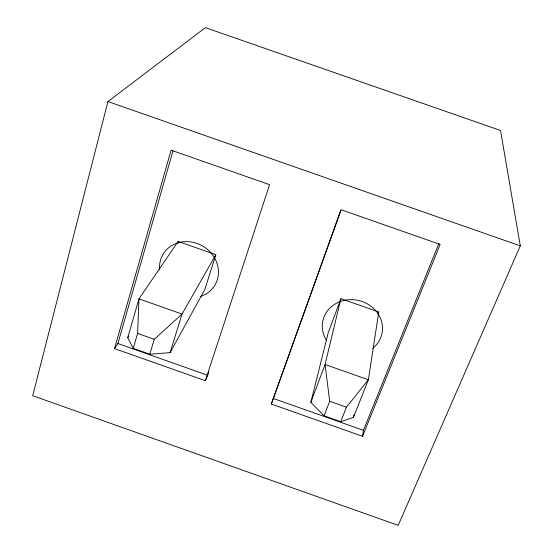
<?xml version="1.0" encoding="UTF-8"?>
<svg xmlns="http://www.w3.org/2000/svg" width="553" height="553" viewBox="0 0 553 553"><rect width="100%" height="100%" fill="white"/><g stroke="black" fill="none" stroke-linecap="round" stroke-linejoin="round"><path stroke-width="0.83" d="M133.232 348.362L137.614 333.418L138.969 298.862L178.149 241.426L215.822 254.677L204.907 289.302L170.117 352.627L149.787 354.217L133.232 348.362L127.75 337.655L138.969 298.862L182.034 314.056L215.822 254.677M340.607 210.645L271.323 404.043L362.554 436.296L363.439 430.331L438.964 243.258M378.77 311.982L368.367 379.773L353.422 417.397L340.731 421.711L324.086 415.821L310.827 402.342L328.226 332.74L340.918 298.668L378.77 311.982L377.844 314.346M353.422 417.397L353.858 414.84M340.918 298.668L325.067 364.503L310.827 402.342M107.939 101.545L32.696 395.72L398.188 525.35L520.304 245.878L500.52 130.487L205.405 27.65L107.939 101.545L520.304 245.878M114.526 348.597L171.105 150.167L269.588 184.681L205.336 380.706L114.526 348.597L117.886 343.537L172.944 150.983M177.665 243.044L178.149 241.426M149.787 354.217L154.273 339.307L182.034 314.056L170.117 352.627M208.066 374.492L208.868 372.031M271.323 404.043L341.166 209.76L440.14 244.44L362.554 436.296M324.086 415.821L329.678 401.264L325.067 364.503L368.367 379.773L346.434 407.181L340.731 421.711M205.336 380.706L207.797 375.314L117.886 343.537M127.75 337.655L128.69 336.21M137.614 333.418L154.273 339.307M329.678 401.264L346.434 407.181M273.127 398.409L363.439 430.331M159.61 269.359A30.18 27.325 30.5 0 1 183.534 241.751A30.18 27.325 30.5 0 1 217.156 263.802A30.18 27.325 30.5 0 1 200.753 296.339M326.74 340.731A30.249 27.456 12.3 0 1 335.014 304.074A30.249 27.456 12.3 0 1 375.846 310.786A30.249 27.456 12.3 0 1 372.763 348.293"/></g></svg>
